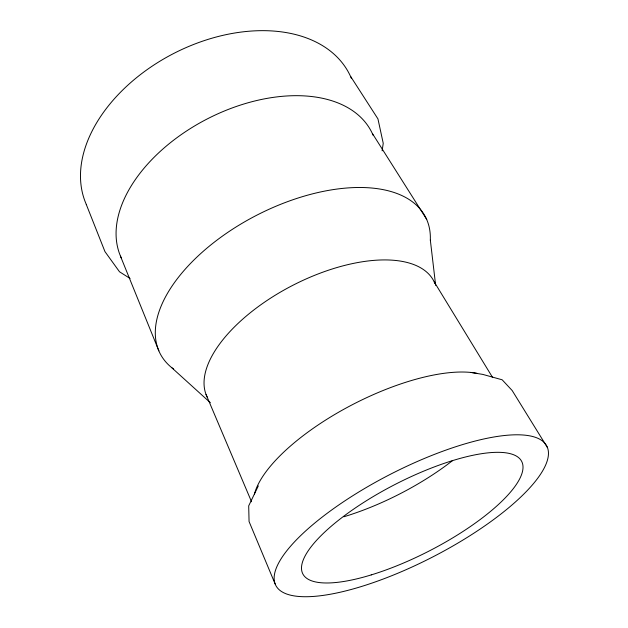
<?xml version="1.0" encoding="UTF-8"?>
<svg xmlns="http://www.w3.org/2000/svg" width="628" height="628" viewBox="0 0 628 628"><rect width="100%" height="100%" fill="white"/><g stroke="black" fill="none" stroke-linecap="round" stroke-linejoin="round"><path stroke-width="0.94" d="M382.13 150.83L383.237 143.317L377.946 118.888L350.628 76.451M258.312 485.915L248.696 505.862L249.065 521.546L275.135 583.946M470.741 372.428L482.767 374.398L502.165 379.799L512.189 390.545L547.483 447.654A152.361 46.441 -27.2 0 1 357.348 587.737A152.361 46.441 -27.2 0 1 329.056 511.899A152.361 46.441 -27.2 0 1 547.483 447.654M130.082 278.487L119.508 271.775L104.954 251.608L86.279 204.461M210.372 402.721L171.389 367.38A149.197 78.845 -27.2 0 1 261.389 212.884A149.197 78.845 -27.2 0 1 430.313 240.194M372.428 133.56L426.75 219.462M434.231 281.917L492.635 377.546M206.023 394.4L251.553 501.772M120.466 256.169L158.868 350.84M430.345 240.179L435.659 285.395M207.13 396.99A127.296 60.735 -27.2 0 1 295.961 283.73A127.296 60.735 -27.2 0 1 434.976 283.628M173.564 368.997A149.197 78.845 -27.2 0 1 172.143 367.906M121.275 257.88A140.107 86.311 -27.2 0 1 211.762 116.667A140.107 86.311 -27.2 0 1 373.126 135.31M452.482 460.662A136.417 50.515 -27.2 0 1 343.822 516.781M254.442 494.087A136.417 50.515 -27.2 0 1 346.625 407.745A136.417 50.515 -27.2 0 1 477.084 373.362M86.311 204.445A146.858 98.211 -27.2 0 1 179.655 50.53A146.858 98.211 -27.2 0 1 351.335 78.217M371.25 574.903A123.025 37.382 -27.2 0 0 521.86 461.776A123.025 37.382 -27.2 0 0 343.681 516.271A123.025 37.382 -27.2 0 0 371.25 574.903"/></g></svg>
